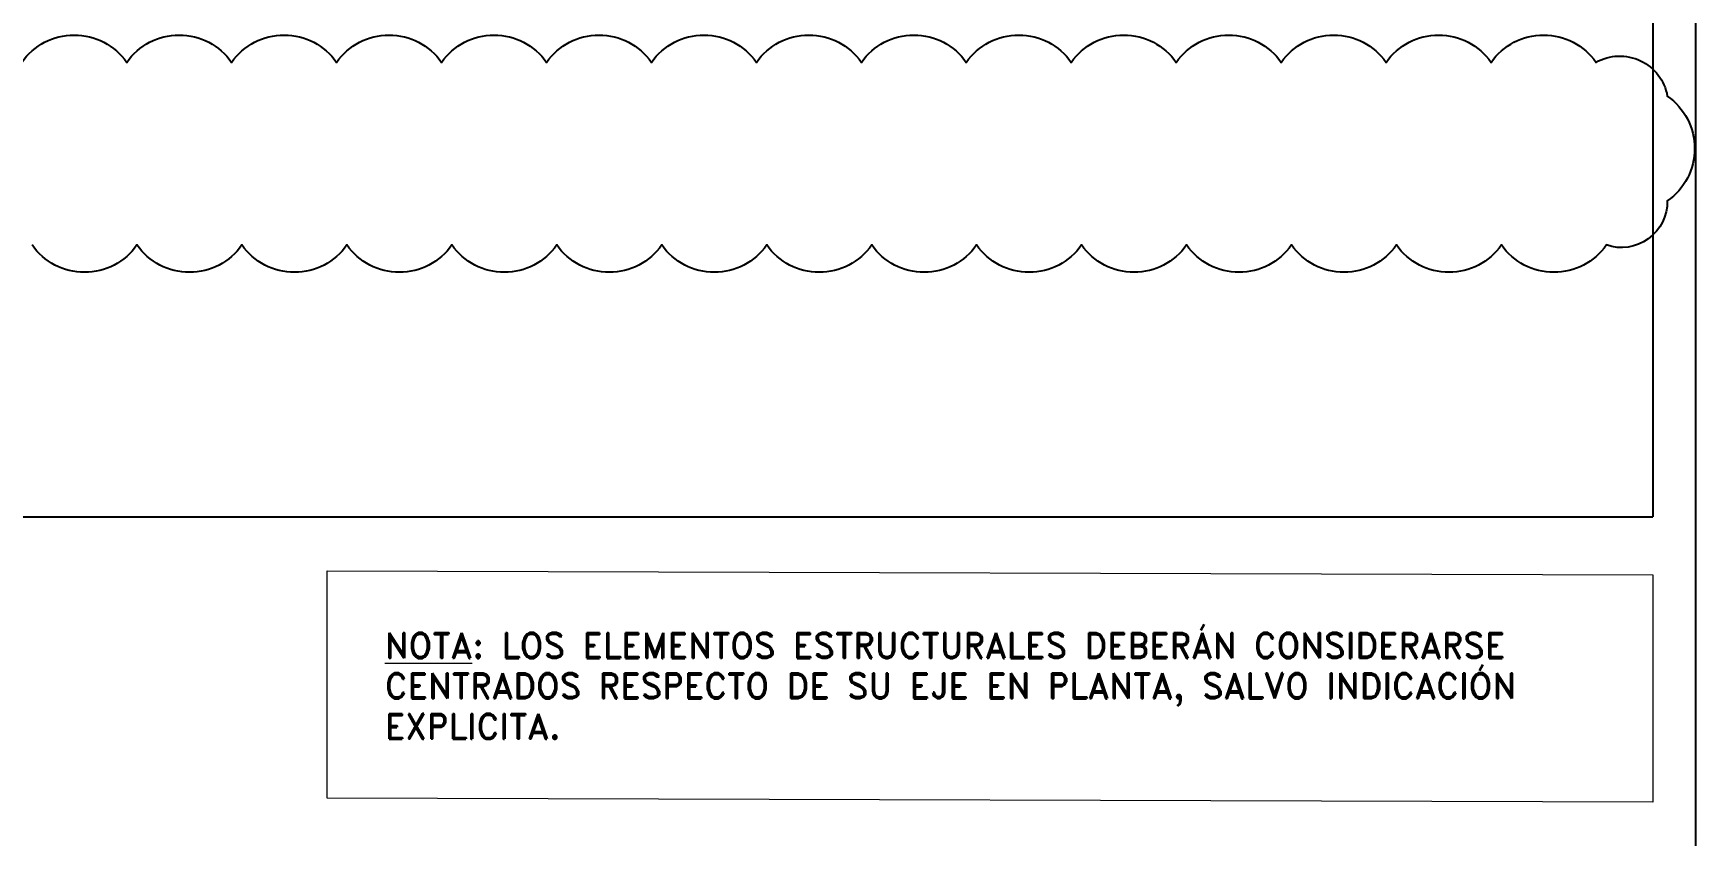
# Model space of a CAD drawing. Extents: x -58 to 5689, y 67 to 4123.
# Drawn here: x 4895 to 5687, y 647 to 1030 of the extents above; entities that cross this region are included whole.
import ezdxf

# ---------------------------------------------------------------- set-up
doc = ezdxf.new("R2010")
doc.units = 0
doc.header["$LTSCALE"] = 30
doc.header["$MEASUREMENT"] = 0
doc.layers.add('RLA-FORMATO', color=7, linetype='CONTINUOUS')
doc.layers.add('RLE-REVISION 0', color=1, linetype='CONTINUOUS')
doc.layers.add('RLA-TEXTOS-1', color=9, linetype='CONTINUOUS', lineweight=9)
doc.styles.add('ROMAND', font='romand', dxfattribs={"height": 31.5})

msp = doc.modelspace()

# ---------------------------------------------------------------- linework, layer by layer
at = {"layer": 'RLA-FORMATO', "color": 2, "linetype": 'Continuous'}
for p in [(5666.41, 1832.042), (4457.123, 799.096)]:
    msp.add_line(p, (5666.41, 799.096), dxfattribs=at)
at = {"layer": 'RLA-FORMATO', "color": 6, "linetype": 'Continuous'}
msp.add_lwpolyline([(-58.1, 4123.098), (-58.1, 68.098), (5686.9, 68.098), (5686.9, 4123.098)], close=True, dxfattribs=at)
at = {"layer": 'RLA-TEXTOS-1', "color": 2}
msp.add_lwpolyline([(5034.884, 773.388), (5666.41, 771.449), (5666.41, 663.051), (5034.884, 664.99)], close=True, dxfattribs=at)
at = {"layer": 'RLE-REVISION 0'}
msp.add_lwpolyline([(4889.405, 1015.68, -0.5205671), (4939.405, 1015.68, -0.5205671), (4989.405, 1015.68, -0.5205671), (5039.405, 1015.68, -0.5205671), (5089.405, 1015.68, -0.5205671), (5139.405, 1015.68, -0.5205671), (5189.405, 1015.68, -0.5205671), (5239.405, 1015.68, -0.5205671), (5289.405, 1015.68, -0.5205671), (5339.405, 1015.68, -0.5205671), (5389.405, 1015.68, -0.5205671), (5439.405, 1015.68, -0.5205671), (5489.405, 1015.68, -0.5205671), (5539.405, 1015.68, -0.5205671), (5589.405, 1015.68, -0.5205671), (5639.405, 1015.68, -0.5205671), (5673.334, 999.608, -0.5205671), (5673.334, 949.608, -0.5205671), (5644.316, 928.627, -0.5205671), (5594.316, 928.627, -0.5205671), (5544.316, 928.627, -0.5205671), (5494.316, 928.627, -0.5205671), (5444.316, 928.627, -0.5205671), (5394.316, 928.627, -0.5205671), (5344.316, 928.627, -0.5205671), (5294.316, 928.627, -0.5205671), (5244.316, 928.627, -0.5205671), (5194.316, 928.627, -0.5205671), (5144.316, 928.627, -0.5205671), (5094.316, 928.627, -0.5205671), (5044.316, 928.627, -0.5205671), (4994.316, 928.627, -0.5205671), (4944.316, 928.627, -0.5205671), (4894.316, 928.627, -0.5205671)], format="xyb", dxfattribs=at)

# ---------------------------------------------------------------- texts
at = {"layer": 'RLA-TEXTOS-1', "insert": (5355.926, 718.467, 0), "char_height": 14.500145, "width": 587.10857, "attachment_point": 5, "line_spacing_factor": 0.964689, "style": 'ROMAND'}
msp.add_mtext('\\pxql;{\\H0.82759x;\\LNOTA\\l: LOS ELEMENTOS ESTRUCTURALES DEBERÁN CONSIDERARSE CENTRADOS RESPECTO DE SU EJE EN PLANTA, SALVO INDICACIÓN EXPLICITA.} ', dxfattribs=at)

doc.saveas('drawing.dxf')
